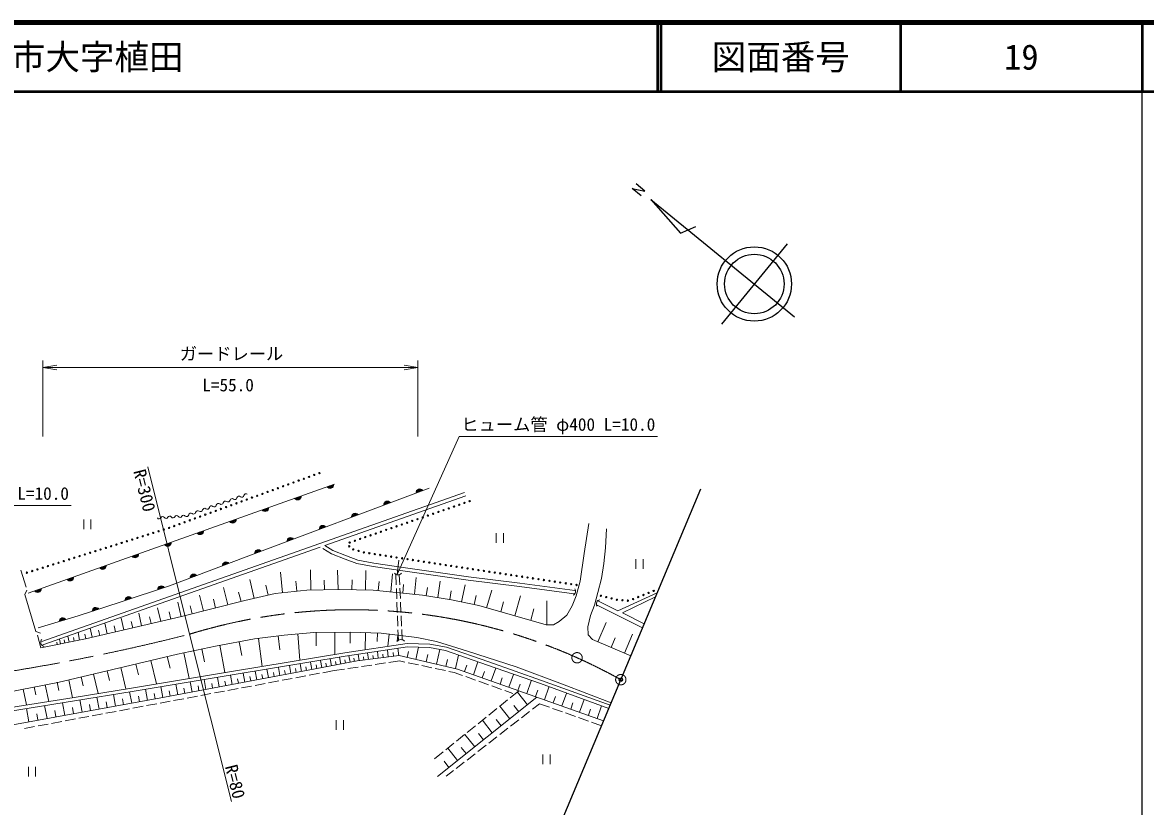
# Model space of a CAD drawing. Units: millimetres, scale not verified. Extents: x 40000 to 680000, y 20000 to 380000.
# Drawn here: x 416694 to 579500, y 266387 to 380000 of the extents above; entities that cross this region are included whole.
import ezdxf
from ezdxf.enums import TextEntityAlignment as Align

# ---------------------------------------------------------------- set-up
doc = ezdxf.new("R2010")
doc.units = ezdxf.units.MM
doc.header["$LTSCALE"] = 1000
doc.header["$PDMODE"] = 32
doc.header["$PDSIZE"] = 500
doc.linetypes.add('CHAIN', pattern=[18.5, 12, -1.5, 3.5, -1.5])
for name, color, linetype, lineweight in [('M-BMK', 2, 'CHAIN', 13), ('M-BMK-OTRS', 5, 'Continuous', 25), ('M-BMK-SRVR', 3, 'Continuous', 25), ('M-STR-HTXT', 7, 'Continuous', 13), ('M-TTL', 2, 'Continuous', 140), ('M-TTL-BAND', 7, 'Continuous', 25), ('M-TTL-LINE', 7, 'Continuous', 50), ('M-WORK', 1, 'Continuous', 13)]:
    doc.layers.add(name, color=color, linetype=linetype, lineweight=lineweight)
doc.layers.add('M-OTRS', color=6, linetype='Continuous')
doc.layers.add('M-TTL-TXT', color=7, linetype='Continuous')
doc.styles.add('ＭＳ ゴシック', font='')
doc.styles.get('ＭＳ ゴシック').set_extended_font_data('MS Gothic')

# ---------------------------------------------------------------- blocks, each defined once
blk = doc.blocks.new('open_arrow')
at = {"color": 0, "linetype": 'Continuous', "lineweight": -2}
blk.add_lwpolyline([(7.5, 1.25), (0, 0), (7.5, -1.25)], dxfattribs=at)

msp = doc.modelspace()

# ---------------------------------------------------------------- linework, layer by layer
at = {"layer": 'M-BMK'}
for centre in [(497090, 287944), (503432, 284767)]:
    msp.add_circle(centre, 750, dxfattribs=at)
for centre, radius, start, end in [((464460, 214902), 80000, 60.84607, 107.1102), ((367083, 582132), 300000, 271.20071, 284.2488)]:
    msp.add_arc(centre, radius, start, end, dxfattribs=at)
at = {"layer": 'M-BMK-OTRS'}
for p, q in [((503432, 284767), (515032, 312433)), ((491832, 257100), (503432, 284767))]:
    msp.add_line(p, q, dxfattribs=at)
at = {"layer": 'M-BMK-SRVR'}
for p, q in [((506937, 355559), (505638, 356608)), ((506387, 354894), (505100, 355946)), ((505100, 355946), (506937, 355559)), ((507770, 354371), (512096, 349448)), ((507770, 354371), (528631, 337334)), ((512096, 349448), (514293, 350435)), ((527560, 347946), (518020, 336264))]:
    msp.add_line(p, q, dxfattribs=at)
for radius in [5387, 4309]:
    msp.add_circle((522790, 342105), radius, dxfattribs=at)
at = {"layer": 'M-OTRS'}
msp.add_point((503432, 284767), dxfattribs=at)
at = {"layer": 'M-STR-HTXT'}
for p, q in [((419661, 320000), (419661, 331000)), ((474011, 320000), (474011, 331000)), ((419661, 330000), (474011, 330000)), ((440923, 291361), (434863, 315615)), ((471000, 300000), (471274, 302070)), ((446983, 267106), (440923, 291361))]:
    msp.add_line(p, q, dxfattribs=at)
for points in [[(471000, 300000), (480000, 320000), (508750, 320000)], [(390500, 285500), (395000, 310000), (423750, 310000)]]:
    msp.add_lwpolyline(points, dxfattribs=at)
at = {"layer": 'M-TTL'}
msp.add_line((680000, 380000), (40000, 380000), dxfattribs=at)
at = {"layer": 'M-TTL-BAND'}
msp.add_line((579000, 20000), (579000, 370000), dxfattribs=at)
at = {"layer": 'M-TTL-LINE'}
for p, q in [((508747, 380000), (508747, 370000)), ((509247, 380000), (509247, 370000)), ((543997, 380000), (543997, 370000)), ((579000, 380000), (579000, 370000)), ((40000, 370000), (680000, 370000))]:
    msp.add_line(p, q, dxfattribs=at)
at = {"layer": 'M-WORK'}
for p, q in [((417518, 297309), (461918, 313100)), ((419494, 290279), (480778, 311880)), ((460514, 304207), (480944, 311408)), ((425572, 307971), (425572, 306571)), ((426622, 306571), (426622, 307971)), ((498140, 303043), (498806, 307386)), ((501213, 303854), (501373, 306643)), ((485387, 306005), (485387, 304605)), ((486437, 304605), (486437, 306005)), ((419661, 289807), (459850, 303973)), ((460249, 303783), (461473, 303018)), ((460514, 304207), (461700, 303466)), ((461473, 303018), (463465, 302227)), ((461700, 303466), (463645, 302694)), ((497527, 299047), (498140, 303043)), ((500964, 301581), (501213, 303854)), ((463465, 302227), (465163, 301597)), ((463645, 302694), (465296, 302081)), ((465163, 301597), (467533, 301161)), ((465296, 302081), (467614, 301655)), ((467614, 301655), (472569, 300935)), ((500627, 299450), (500964, 301581)), ((505617, 302228), (505617, 300828)), ((506667, 300828), (506667, 302228)), ((416468, 300646), (417241, 298168)), ((454387, 297367), (454093, 300333)), ((458516, 297732), (458433, 300692)), ((462446, 297841), (462368, 300648)), ((466423, 297767), (466485, 300607)), ((467533, 301161), (472498, 300440)), ((470093, 297485), (470357, 300102)), ((470879, 298497), (470821, 300018)), ((471321, 299977), (471386, 298510)), ((472498, 300440), (481295, 299187)), ((472569, 300935), (481361, 299683)), ((473537, 297137), (473786, 299597)), ((481361, 299683), (488793, 298777)), ((446466, 295599), (445827, 298124)), ((450302, 296546), (449653, 299293)), ((452333, 297026), (451990, 298477)), ((456450, 297570), (456304, 299044)), ((460481, 297786), (460442, 299190)), ((464435, 297810), (464466, 299231)), ((468261, 297670), (468393, 298979)), ((470956, 296499), (470898, 297998)), ((471408, 298011), (471474, 296512)), ((471815, 297311), (471939, 298541)), ((475217, 296936), (475405, 298130)), ((476889, 296673), (477265, 299062)), ((480353, 296045), (480882, 298505)), ((481295, 299187), (488730, 298281)), ((488730, 298281), (496693, 297216)), ((488793, 298777), (496759, 297712)), ((496968, 296916), (497527, 299047)), ((500112, 297407), (500627, 299450)), ((417025, 297107), (417345, 297728)), ((418642, 291770), (417025, 297107)), ((442931, 294705), (442347, 297013)), ((444698, 295152), (444379, 296414)), ((448381, 296083), (448035, 297451)), ((448935, 296223), (453330, 297262)), ((453330, 297262), (457913, 297715)), ((457913, 297715), (462708, 297848)), ((462708, 297848), (467557, 297742)), ((467557, 297742), (474670, 297022)), ((474670, 297022), (478905, 296356)), ((478629, 296400), (478824, 297642)), ((478905, 296356), (482875, 295504)), ((482179, 295653), (482459, 296957)), ((483986, 295187), (484716, 297752)), ((488048, 294030), (488875, 296932)), ((496382, 295451), (496968, 296916)), ((499632, 295560), (500112, 297407)), ((503019, 294767), (508707, 297347)), ((508456, 296749), (503664, 294463)), ((436729, 293203), (436275, 295171)), ((439699, 293889), (439209, 296011)), ((439770, 293905), (448935, 296223)), ((441315, 294296), (441023, 295450)), ((471032, 294500), (470975, 295999)), ((471496, 296013), (471562, 294514)), ((482875, 295504), (492599, 292733)), ((486017, 294609), (486430, 296060)), ((490368, 293369), (490840, 295026)), ((492691, 292733), (492691, 296179)), ((495609, 294119), (496382, 295451)), ((499028, 294068), (499632, 295560)), ((499909, 295613), (506578, 292268)), ((500103, 296209), (503019, 294767)), ((425810, 290682), (439770, 293905)), ((431395, 291971), (430996, 293696)), ((432684, 292269), (432472, 293190)), ((433974, 292567), (433549, 294409)), ((435352, 292885), (435124, 293869)), ((438214, 293546), (437969, 294607)), ((471108, 292502), (471051, 294001)), ((471584, 294015), (471651, 292516)), ((493691, 292733), (494517, 293186)), ((494517, 293186), (495609, 294119)), ((498668, 292434), (499028, 294068)), ((500098, 290251), (501288, 293073)), ((503664, 294463), (506823, 292853)), ((419316, 291486), (418642, 291770)), ((424970, 290513), (424751, 291602)), ((426806, 290912), (426504, 292220)), ((427893, 291163), (427714, 291939)), ((428979, 291414), (428621, 292966)), ((430187, 291692), (429988, 292555)), ((454610, 291239), (458926, 291599)), ((458926, 291599), (464201, 291639)), ((459279, 291601), (459293, 289689)), ((461957, 291622), (461981, 288433)), ((464188, 291639), (464200, 290044)), ((464201, 291639), (468716, 291519)), ((466420, 291580), (466354, 289112)), ((468147, 291534), (468114, 290300)), ((468716, 291519), (473880, 290875)), ((471186, 290481), (471127, 292002)), ((471673, 292017), (471737, 290550)), ((492599, 292733), (493691, 292733)), ((498722, 291262), (498668, 292434)), ((418866, 291232), (419363, 289385)), ((419363, 289385), (425810, 290682)), ((421733, 289862), (421662, 290212)), ((422223, 289960), (422082, 290661)), ((422835, 290083), (422747, 290520)), ((423446, 290206), (423270, 291080)), ((424208, 290360), (424099, 290904)), ((425891, 290700), (425740, 291354)), ((444660, 289641), (450334, 290680)), ((448107, 290272), (448471, 288284)), ((450334, 290680), (454610, 291239)), ((450895, 290753), (451428, 286679)), ((453747, 291126), (454013, 289089)), ((456608, 291406), (456926, 287593)), ((463408, 288671), (472480, 290029)), ((469866, 291376), (469645, 289605)), ((471106, 291221), (470995, 290336)), ((472480, 290029), (475770, 289923)), ((473880, 290875), (476700, 290320)), ((475770, 289923), (478141, 289497)), ((476700, 290320), (481229, 288881)), ((499343, 290569), (498722, 291262)), ((504885, 288232), (499343, 290569)), ((502031, 289436), (502613, 290816)), ((503964, 288620), (505128, 291382)), ((432472, 286883), (439145, 288482)), ((439145, 288482), (444660, 289641)), ((440077, 288678), (440864, 284932)), ((442699, 289229), (443093, 287356)), ((445325, 289762), (446052, 285787)), ((447304, 285993), (463408, 288671)), ((447386, 285500), (463486, 288177)), ((463486, 288177), (472509, 289528)), ((464177, 287287), (464000, 288233)), ((465193, 287477), (471321, 288249)), ((465489, 287514), (465370, 288458)), ((466856, 287686), (466733, 288663)), ((467563, 287775), (467499, 288280)), ((468270, 287865), (468142, 288874)), ((469000, 287957), (468934, 288479)), ((469731, 288049), (469599, 289092)), ((470486, 288144), (470418, 288683)), ((471241, 288239), (471105, 289318)), ((471321, 288249), (479766, 286305)), ((472476, 287983), (472679, 288864)), ((472509, 289528), (475717, 289424)), ((473709, 287699), (474115, 289461)), ((475213, 287353), (475461, 288427)), ((475717, 289424), (478014, 289011)), ((476718, 287006), (477213, 289155)), ((478014, 289011), (484130, 286893)), ((478141, 289497), (484295, 287365)), ((479464, 286374), (479916, 288336)), ((481229, 288881), (488262, 286617)), ((421842, 284366), (432472, 286883)), ((433124, 287040), (433495, 285489)), ((435295, 287560), (436112, 284148)), ((437683, 288132), (438091, 286426)), ((454013, 285379), (453791, 286553)), ((455604, 285680), (455390, 286816)), ((457145, 285971), (456937, 287071)), ((457890, 286112), (457789, 286644)), ((458347, 286198), (465193, 287477)), ((458636, 286252), (458437, 287318)), ((459360, 286387), (459263, 286904)), ((460084, 286522), (459891, 287557)), ((460786, 286654), (460693, 287156)), ((461489, 286785), (461302, 287789)), ((462171, 286912), (462080, 287399)), ((462853, 287040), (462671, 288014)), ((463515, 287163), (463427, 287636)), ((463883, 286382), (465367, 286601)), ((464831, 287409), (464744, 287877)), ((465862, 286674), (467346, 286893)), ((466172, 287600), (466111, 288089)), ((467840, 286966), (469324, 287185)), ((469819, 287258), (471339, 287483)), ((471339, 287483), (472135, 287315)), ((472624, 287212), (474092, 286902)), ((474581, 286799), (476049, 286489)), ((478091, 286690), (478317, 287671)), ((480768, 285951), (481094, 286875)), ((482062, 285494), (482715, 287342)), ((484130, 286893), (491786, 284191)), ((484295, 287365), (491954, 284661)), ((488262, 286617), (495002, 284113)), ((425206, 285163), (425510, 283879)), ((427003, 285588), (427671, 282767)), ((428977, 286056), (429312, 284645)), ((430952, 286524), (431687, 283420)), ((432518, 283556), (447304, 285993)), ((432599, 283062), (447386, 285500)), ((437274, 282215), (458347, 286198)), ((445224, 283718), (444962, 285104)), ((447099, 284072), (446846, 285412)), ((448914, 284415), (448669, 285711)), ((449792, 284581), (449673, 285208)), ((450669, 284747), (450432, 286001)), ((451519, 284908), (451404, 285514)), ((452369, 285068), (452139, 286282)), ((453191, 285224), (453080, 285811)), ((454341, 284678), (455815, 284953)), ((454809, 285529), (454701, 286098)), ((456375, 285825), (456271, 286375)), ((456307, 285045), (457781, 285321)), ((458273, 285412), (459747, 285688)), ((460239, 285780), (461868, 286084)), ((461868, 286084), (463388, 286309)), ((476538, 286386), (478006, 286076)), ((478495, 285973), (479291, 285804)), ((479291, 285804), (480482, 285376)), ((479766, 286305), (488642, 283140)), ((480953, 285207), (482364, 284700)), ((483353, 285038), (483678, 285960)), ((484643, 284582), (485294, 286426)), ((485931, 284127), (486256, 285047)), ((487218, 283673), (487868, 285512)), ((414369, 282887), (421842, 284366)), ((416803, 283387), (417273, 281101)), ((418403, 283716), (418638, 282573)), ((420004, 284045), (420504, 281615)), ((421706, 284395), (421955, 283180)), ((423407, 284745), (423938, 282161)), ((424167, 282197), (432518, 283556)), ((434815, 281769), (434519, 283399)), ((437042, 282173), (436754, 283764)), ((439194, 282578), (438904, 284115)), ((440234, 282775), (440094, 283517)), ((441274, 282971), (440993, 284456)), ((442278, 283161), (442142, 283878)), ((443283, 283351), (443011, 284786)), ((444253, 283534), (444122, 284228)), ((446162, 283895), (446035, 284565)), ((446477, 283209), (447951, 283484)), ((448007, 284244), (447884, 284892)), ((448443, 283576), (449917, 283852)), ((450409, 283943), (451883, 284219)), ((452375, 284311), (453849, 284586)), ((482835, 284531), (484246, 284023)), ((484717, 283854), (486128, 283347)), ((488503, 283219), (488827, 284137)), ((489787, 282766), (490435, 284601)), ((491786, 284191), (501711, 280596)), ((491954, 284661), (501881, 281066)), ((492350, 281861), (492996, 283691)), ((495002, 284113), (502029, 281420)), ((405445, 279220), (424167, 282197)), ((405759, 278764), (424246, 281703)), ((406424, 276621), (437274, 282215)), ((424246, 281703), (432599, 283062)), ((425345, 280052), (425019, 281848)), ((427799, 280497), (427481, 282250)), ((430195, 280931), (429884, 282643)), ((431364, 281143), (431212, 281978)), ((432533, 281355), (432230, 283025)), ((433674, 281562), (433526, 282377)), ((435929, 281971), (435784, 282767)), ((438118, 282375), (437973, 283143)), ((438613, 281740), (440087, 282015)), ((440579, 282107), (442053, 282382)), ((442545, 282474), (444019, 282750)), ((444511, 282841), (445985, 283117)), ((491265, 282220), (476869, 270753)), ((487017, 281830), (485849, 280888)), ((486599, 283178), (487790, 282750)), ((488642, 283140), (487406, 282143)), ((489908, 281140), (488455, 282964)), ((488642, 283140), (500942, 278827)), ((491068, 282313), (491391, 283228)), ((493628, 281410), (493950, 282323)), ((494906, 280958), (495550, 282784)), ((497455, 280058), (498099, 281879)), ((417614, 278650), (417261, 280593)), ((420254, 279129), (419912, 281014)), ((421542, 279362), (421375, 280282)), ((422830, 279596), (422496, 281436)), ((424087, 279824), (423925, 280722)), ((426572, 280274), (426413, 281151)), ((428783, 279903), (430257, 280179)), ((428997, 280714), (428842, 281570)), ((430749, 280271), (432223, 280546)), ((432715, 280638), (434189, 280913)), ((434681, 281005), (436155, 281281)), ((436647, 281372), (438121, 281648)), ((485460, 280574), (484293, 279632)), ((487354, 279105), (485901, 280930)), ((488631, 280122), (487905, 281035)), ((489036, 279260), (490220, 280181)), ((490614, 280488), (491646, 281291)), ((491646, 281291), (493078, 280782)), ((493549, 280614), (494963, 280112)), ((496181, 280508), (496502, 281419)), ((498727, 279609), (499048, 280517)), ((499999, 279160), (500640, 280977)), ((418934, 278889), (418763, 279832)), ((420919, 278434), (422393, 278710)), ((422885, 278801), (424359, 279077)), ((424851, 279169), (426325, 279444)), ((426817, 279536), (428291, 279811)), ((462189, 278896), (462189, 277496)), ((463239, 277496), (463239, 278896)), ((483904, 279318), (482736, 278377)), ((484800, 277071), (483360, 278880)), ((486077, 278088), (485351, 279000)), ((487457, 278032), (488641, 278953)), ((495434, 279944), (496847, 279442)), ((497318, 279274), (498732, 278772)), ((499203, 278604), (500635, 278095)), ((416987, 277700), (418461, 277975)), ((418953, 278067), (420427, 278342)), ((480790, 276807), (479623, 275865)), ((482268, 275054), (480840, 276847)), ((482347, 278063), (481179, 277121)), ((483534, 276062), (482814, 276967)), ((485879, 276804), (487063, 277725)), ((479233, 275551), (478066, 274610)), ((482722, 274347), (483906, 275269)), ((484301, 275576), (485484, 276497)), ((477677, 274296), (476441, 273299)), ((479758, 273054), (478342, 274832)), ((481013, 274054), (480299, 274951)), ((481144, 273119), (482328, 274040)), ((492130, 273906), (492130, 272506)), ((493180, 272506), (493180, 273906)), ((417548, 272153), (417548, 270753)), ((418598, 270753), (418598, 272153)), ((478513, 272063), (477805, 272952)), ((479565, 271891), (480749, 272812)), ((478139, 270781), (479171, 271584))]:
    msp.add_line(p, q, dxfattribs=at)
msp.add_lwpolyline([(475638, 312534), (449147, 302560), (438018, 298365), (430865, 296007), (424791, 294009), (418992, 292282)], dxfattribs=at)
for centre in [(458235, 314161), (458987, 314435), (459738, 314709), (453725, 312516), (454477, 312790), (455229, 313064), (455980, 313339), (456732, 313613), (457484, 313887), (449216, 310872), (449967, 311146), (450719, 311420), (451471, 311694), (452222, 311968), (452974, 312242), (445458, 309502), (446209, 309776), (446961, 310050), (447713, 310324), (448464, 310598), (477740, 309331), (478496, 309591), (479253, 309852), (480009, 310113), (480765, 310373), (481522, 310634), (440948, 307858), (441700, 308132), (442451, 308406), (443203, 308680), (443955, 308954), (444706, 309228), (473202, 307767), (473958, 308028), (474714, 308289), (475471, 308549), (476227, 308810), (476984, 309070), (435657, 306028), (436420, 306268), (437183, 306508), (437942, 306762), (438693, 307036), (439445, 307310), (440197, 307584), (468663, 306204), (469420, 306464), (470176, 306725), (470933, 306986), (471689, 307246), (472445, 307507), (430314, 304350), (431078, 304590), (431841, 304830), (432604, 305069), (433367, 305309), (434130, 305549), (434894, 305789), (464125, 304640), (464882, 304901), (465638, 305162), (466394, 305422), (467151, 305683), (467907, 305943), (425735, 302911), (426498, 303151), (427261, 303391), (428025, 303631), (428788, 303871), (429551, 304110), (464075, 304091), (464647, 303636), (465418, 303424), (466189, 303213), (466978, 303080), (467769, 302958), (468559, 302837), (420392, 301233), (421156, 301473), (421919, 301713), (422682, 301952), (423445, 302192), (424209, 302432), (424972, 302672), (469350, 302716), (470141, 302594), (470931, 302473), (471722, 302351), (472513, 302230), (473304, 302108), (474094, 301987), (474885, 301865), (475676, 301744), (476467, 301623), (477257, 301501), (478048, 301380), (478839, 301259), (479630, 301138), (417340, 300274), (418103, 300514), (418866, 300754), (419629, 300993), (480421, 301018), (481211, 300897), (482002, 300777), (482793, 300656), (483584, 300536), (484375, 300416), (485166, 300295), (485957, 300175), (486748, 300054), (487539, 299934), (488329, 299814), (489120, 299693), (489911, 299573), (490702, 299452), (491493, 299332), (492284, 299211), (493075, 299091), (493866, 298971), (494656, 298850), (495447, 298730), (496238, 298609), (497029, 298489), (500549, 296938), (501323, 296739), (502098, 296540), (502874, 296346), (503671, 296281), (504469, 296217), (505222, 296452), (505966, 296746), (506710, 297040), (507454, 297334), (508198, 297628)]:
    msp.add_circle(centre, 100, dxfattribs=at)
for centre, radius, start, end in [((461292, 312997), 512, 212.25877, 6.898), ((461292, 312997), 410, 215.50406, 3.6527), ((461292, 312997), 308, 221.03851, 358.11825), ((461292, 312997), 205, 232.86177, 346.29499), ((447095, 310698), 309, 50.26893, 168.42455), ((447490, 311172), 309, 230.26893, 348.42455), ((448094, 311048), 309, 50.26893, 168.42455), ((448489, 311523), 309, 230.26893, 348.42455), ((449093, 311399), 309, 50.26893, 168.42455), ((456581, 311321), 512, 212.25877, 6.898), ((456581, 311321), 410, 215.50406, 3.6527), ((456581, 311321), 308, 221.03851, 358.11825), ((456581, 311321), 205, 232.86177, 346.29499), ((474274, 311900), 512, 33.31138, 187.95061), ((474274, 311900), 410, 36.55667, 184.70531), ((474274, 311900), 308, 42.09112, 179.17087), ((474274, 311900), 205, 53.91438, 167.3476), ((442495, 309418), 309, 230.26893, 348.42455), ((443099, 309295), 309, 50.26893, 168.42455), ((443494, 309769), 309, 230.26893, 348.42455), ((444098, 309645), 309, 50.26893, 168.42455), ((444493, 310120), 309, 230.26893, 348.42455), ((445097, 309996), 309, 50.26893, 168.42455), ((445492, 310471), 309, 230.26893, 348.42455), ((446096, 310347), 309, 50.26893, 168.42455), ((446491, 310822), 309, 230.26893, 348.42455), ((451870, 309646), 512, 212.25877, 6.898), ((451870, 309646), 410, 215.50406, 3.6527), ((451870, 309646), 308, 221.03851, 358.11825), ((451870, 309646), 205, 232.86177, 346.29499), ((469595, 310139), 512, 33.31138, 187.95061), ((469595, 310139), 410, 36.55667, 184.70531), ((469595, 310139), 308, 42.09112, 179.17087), ((469595, 310139), 205, 53.91438, 167.3476), ((436506, 308355), 288, 212.61059, 335.31871), ((437030, 308115), 288, 32.61059, 155.31871), ((437515, 308425), 288, 212.61059, 335.31871), ((438039, 308184), 288, 32.61059, 155.31871), ((438524, 308495), 288, 212.61059, 335.31871), ((439048, 308254), 288, 32.61059, 155.31871), ((439533, 308565), 288, 212.61059, 335.31871), ((440057, 308324), 288, 32.61059, 155.31871), ((440497, 308717), 309, 230.26893, 348.42455), ((441101, 308593), 309, 50.26893, 168.42455), ((441496, 309068), 309, 230.26893, 348.42455), ((442100, 308944), 309, 50.26893, 168.42455), ((447159, 307970), 512, 212.25877, 6.898), ((447159, 307970), 410, 215.50406, 3.6527), ((447159, 307970), 308, 221.03851, 358.11825), ((447159, 307970), 205, 232.86177, 346.29499), ((464915, 308377), 512, 33.31138, 187.95061), ((464915, 308377), 410, 36.55667, 184.70531), ((464915, 308377), 308, 42.09112, 179.17087), ((464915, 308377), 205, 53.91438, 167.3476), ((442448, 306295), 512, 212.25877, 6.898), ((442448, 306295), 410, 215.50406, 3.6527), ((442448, 306295), 308, 221.03851, 358.11825), ((442448, 306295), 205, 232.86177, 346.29499), ((460236, 306615), 512, 33.31138, 187.95061), ((460236, 306615), 410, 36.55667, 184.70531), ((460236, 306615), 308, 42.09112, 179.17087), ((460236, 306615), 205, 53.91438, 167.3476), ((437737, 304619), 512, 212.25877, 6.898), ((437737, 304619), 410, 215.50406, 3.6527), ((437737, 304619), 308, 221.03851, 358.11825), ((437737, 304619), 205, 232.86177, 346.29499), ((455557, 304853), 512, 33.31138, 187.95061), ((455557, 304853), 410, 36.55667, 184.70531), ((455557, 304853), 308, 42.09112, 179.17087), ((455557, 304853), 205, 53.91438, 167.3476), ((433027, 302944), 512, 212.25877, 6.898), ((433027, 302944), 410, 215.50406, 3.6527), ((433027, 302944), 308, 221.03851, 358.11825), ((433027, 302944), 205, 232.86177, 346.29499), ((450877, 303092), 512, 33.31138, 187.95061), ((450877, 303092), 410, 36.55667, 184.70531), ((450877, 303092), 308, 42.09112, 179.17087), ((450877, 303092), 205, 53.91438, 167.3476), ((428316, 301268), 512, 212.25877, 6.898), ((428316, 301268), 410, 215.50406, 3.6527), ((428316, 301268), 308, 221.03851, 358.11825), ((428316, 301268), 205, 232.86177, 346.29499), ((446199, 301328), 512, 33.33782, 187.97705), ((446199, 301328), 410, 36.58311, 184.73175), ((446199, 301328), 308, 42.11756, 179.19731), ((446199, 301328), 205, 53.94082, 167.37404), ((423605, 299593), 512, 212.25877, 6.898), ((423605, 299593), 410, 215.50406, 3.6527), ((423605, 299593), 308, 221.03851, 358.11825), ((441520, 299565), 512, 33.33782, 187.97705), ((441520, 299565), 410, 36.58311, 184.73175), ((441520, 299565), 308, 42.11756, 179.19731), ((441520, 299565), 205, 53.94082, 167.37404), ((471122, 300612), 666, 220.0927, 319.9073), ((418894, 297918), 512, 212.25877, 6.898), ((418894, 297918), 410, 215.50406, 3.6527), ((423605, 299593), 205, 232.86177, 346.29499), ((436819, 297851), 512, 30.92307, 185.5623), ((436819, 297851), 410, 34.16836, 182.317), ((436819, 297851), 308, 39.70281, 176.78255), ((436819, 297851), 205, 51.52607, 164.95929), ((418894, 297918), 308, 221.03851, 358.11825), ((418894, 297918), 205, 232.86177, 346.29499), ((432070, 296286), 512, 30.92307, 185.5623), ((432070, 296286), 410, 34.16836, 182.317), ((432070, 296286), 308, 39.70281, 176.78255), ((432070, 296286), 205, 51.52607, 164.95929), ((496309, 297555), 577, 291.0551, 40.87241), ((500460, 295763), 571, 97.05795, 214.1693), ((427321, 294722), 512, 30.88887, 185.5281), ((427321, 294722), 410, 34.13416, 182.2828), ((427321, 294722), 308, 39.66861, 176.74836), ((427321, 294722), 205, 51.49187, 164.92509), ((422548, 293223), 512, 29.26686, 183.9061), ((422548, 293223), 410, 32.51216, 180.6608), ((422548, 293223), 308, 38.04661, 175.12635), ((422548, 293223), 205, 49.86987, 163.30309), ((419981, 290201), 639, 141.21239, 251.56669), ((471542, 289871), 706, 41.36032, 142.37504)]:
    msp.add_arc(centre, radius, start, end, dxfattribs=at)

# ---------------------------------------------------------------- block references
at = {"layer": 'M-STR-HTXT', "xscale": 267, "yscale": 267}
msp.add_blockref('open_arrow', (419661, 330000), dxfattribs=at)
at = {"layer": 'M-STR-HTXT', "xscale": 267, "yscale": 267, "rotation": 180}
msp.add_blockref('open_arrow', (474011, 330000), dxfattribs=at)

# ---------------------------------------------------------------- texts
at = {"layer": 'M-STR-HTXT', "style": 'ＭＳ ゴシック'}
for s, p in [('ガードレール', (447000, 332000)), ('ヒューム管 φ400 L=10.0', (494375, 321750)), ('ヒューム管 φ400 L=10.0', (409375, 311750))]:
    msp.add_text(s, height=1833, dxfattribs=at).set_placement(p, align=Align.MIDDLE_CENTER)
msp.add_text('L=55.0', height=1833, dxfattribs=at).set_placement((446500, 326000), align=Align.BOTTOM_CENTER)
msp.add_text('R=300', height=1833, rotation=284.029, dxfattribs=at).set_placement((433635, 315212), align=Align.MIDDLE_LEFT)
msp.add_text('R=80', height=1833, rotation=284.029, dxfattribs=at).set_placement((448130, 267579), align=Align.MIDDLE_RIGHT)
at = {"layer": 'M-TTL-TXT', "style": 'ＭＳ ゴシック'}
msp.add_text('下関市大字植田', height=3666, dxfattribs=at).set_placement((405024, 375000), align=Align.MIDDLE_LEFT)
for s, p in [('図面番号', (526622, 375000)), ('19', (561497, 375000))]:
    msp.add_text(s, height=3666, dxfattribs=at).set_placement(p, align=Align.MIDDLE_CENTER)

doc.saveas('drawing.dxf')
